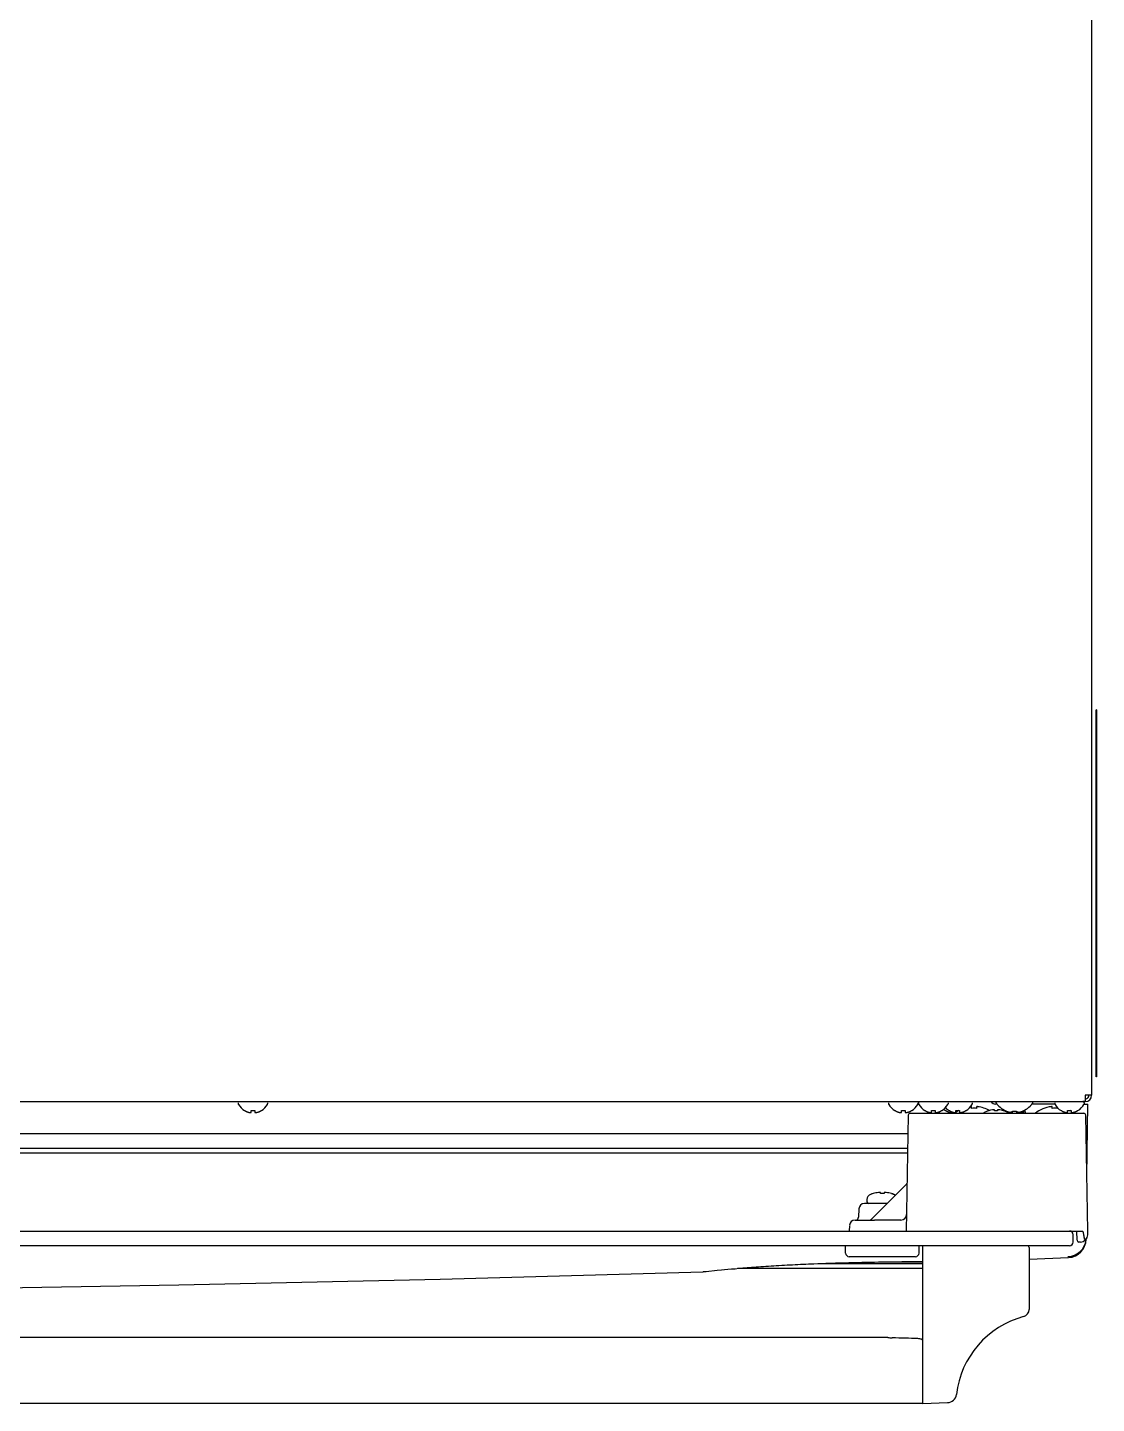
# Model space of a CAD drawing. Header units: millimetres. Extents: x -334 to 5010, y 1650 to 4941.
# Drawn here: x 3116.9 to 3408.2, y 1650.6 to 2025.6 of the extents above; entities that cross this region are included whole.
import ezdxf

# ---------------------------------------------------------------- set-up
doc = ezdxf.new("R2010")
doc.units = ezdxf.units.MM
doc.header["$LTSCALE"] = 438.9
doc.layers.get('0').update_dxf_attribs({"linetype": 'CONTINUOUS'})
for name, color, linetype in [('ASSI', 7, 'CONTINUOUS'), ('CURVE', 7, 'CONTINUOUS'), ('GEOM', 7, 'CONTINUOUS')]:
    doc.layers.add(name, color=color, linetype=linetype)

msp = doc.modelspace()

# ---------------------------------------------------------------- linework, layer by layer
at = {"linetype": 'Continuous'}
for p, q in [((3176, 1730.38), (3176, 1730.41)), ((3177.8, 1729.86), (3177.8, 1730.41)), ((3178.8, 1730.41), (3178.8, 1729.86)), ((3180.6, 1730.41), (3180.6, 1730.38)), ((3353.2, 1730.38), (3353.2, 1730.41)), ((3355, 1729.86), (3355, 1730.41)), ((3356, 1730.41), (3356, 1729.86)), ((3356.85, 1729.17), (3356.3, 1697.56)), ((3357.35, 1729.66), (3404.75, 1729.66)), ((3357.8, 1730.41), (3357.8, 1730.38)), ((3361.4, 1730.38), (3361.4, 1730.41)), ((3363.2, 1729.86), (3363.2, 1730.41)), ((3364.2, 1730.41), (3364.2, 1729.86)), ((3365.3, 1730.06), (3365.3, 1729.66)), ((3366, 1730.41), (3366, 1730.38)), ((3367, 1730.38), (3367, 1730.41)), ((3368, 1730.38), (3368, 1730.41)), ((3368.8, 1729.86), (3368.8, 1730.02)), ((3369.8, 1729.86), (3369.8, 1730.41)), ((3370.8, 1730.41), (3370.8, 1729.86)), ((3372.6, 1730.41), (3372.6, 1730.38)), ((3378.2, 1730.12), (3378.2, 1730.16)), ((3380.4, 1730.28), (3380.4, 1730.63)), ((3381.04, 1732.16), (3380.68, 1732.16)), ((3381.2, 1730.63), (3381.2, 1730.28)), ((3381.3, 1731.86), (3381.32, 1731.86)), ((3381.3, 1731.82), (3381.3, 1731.86)), ((3383.4, 1730.16), (3383.4, 1730.12)), ((3385.25, 1729.9), (3385.25, 1730.27)), ((3386.35, 1730.27), (3386.35, 1729.9)), ((3390.28, 1731.86), (3390.3, 1731.86)), ((3390.3, 1731.86), (3390.3, 1731.82)), ((3396.8, 1732.16), (3390.56, 1732.16)), ((3398.5, 1730.38), (3398.5, 1730.41)), ((3400.3, 1729.86), (3400.3, 1730.41)), ((3401.3, 1730.41), (3401.3, 1729.86)), ((3403.1, 1730.41), (3403.1, 1730.38)), ((3405.8, 1697.56), (3405.25, 1729.17)), ((3356.77, 1724.06), (2656.84, 1724.06)), ((3356.7, 1720.06), (2656.91, 1720.06)), ((2656.93, 1718.86), (3356.67, 1718.86)), ((3356.46, 1710.46), (3346.63, 1700.63)), ((3347.3, 1707.75), (3347.3, 1707.76)), ((3349.3, 1707.75), (3349.3, 1708.04)), ((3350.3, 1708.04), (3350.3, 1707.75)), ((3352.3, 1707.76), (3352.3, 1707.75)), ((3343.41, 1703.61), (3343.33, 1701.33)), ((3351.05, 1705.06), (3344.91, 1705.06)), ((3340.86, 1699.11), (3340.8, 1697.56)), ((3342.36, 1700.56), (3347.69, 1700.56)), ((3354.88, 1700.56), (3347.73, 1700.56)), ((2656.92, 1697.56), (3404.3, 1697.56)), ((3401.8, 1694.56), (3401.8, 1696.56)), ((3402.85, 1695.05), (3402.8, 1697.56)), ((3405.78, 1696.52), (3405.8, 1697.56)), ((3400.8, 1693.56), (2612.8, 1693.56)), ((3360.8, 1650.56), (3360.8, 1693.56)), ((3389.8, 1693.06), (3389.8, 1676.17)), ((3403.78, 1694.56), (3403.35, 1694.56)), ((3332.2, 1688.7), (3360.81, 1688.7)), ((3350.33, 1689.15), (3360.81, 1689.15)), ((3350.87, 1689.16), (3360.8, 1689.16)), ((3360.8, 1687.36), (3310.29, 1687.36)), ((3360.8, 1650.56), (3367.58, 1650.8))]:
    msp.add_line(p, q, dxfattribs=at)
for centre, radius, start, end in [((3380.68, 1733.66), 1.5, 212.3821, 270), ((3381, 1732.54), 0.2, 180, 213.242), ((3390.6, 1732.54), 0.2, 326.758, 360), ((3178.5, 1734.48), 4.8, 210.3012, 238.6273), ((3178.49, 1734.47), 4.75, 238.4659, 241.0313), ((3178.49, 1734.46), 4.75, 241.0316, 241.9926), ((3178.49, 1734.46), 4.75, 241.9926, 243.3187), ((3178.48, 1734.46), 4.74, 243.3188, 244.4598), ((3178.48, 1734.45), 4.74, 244.4598, 245.4278), ((3178.48, 1734.45), 4.73, 245.4278, 246.6825), ((3178.48, 1734.44), 4.73, 246.6826, 247.4526), ((3178.48, 1734.44), 4.72, 247.4524, 248.9975), ((3178.47, 1734.43), 4.72, 248.9977, 249.4819), ((3178.47, 1734.42), 4.7, 249.4813, 251.5344), ((3178.46, 1734.4), 4.68, 251.535, 252.6227), ((3178.46, 1734.39), 4.67, 252.6228, 253.6051), ((3178.45, 1734.36), 4.64, 253.6036, 255.6824), ((3177.56, 1731.85), 2.01, 262.7259, 264.7415), ((3177.55, 1731.83), 1.98, 264.7442, 265.3991), ((3177.55, 1731.82), 1.97, 265.3984, 266.7833), ((3177.55, 1731.81), 1.96, 266.7841, 267.6235), ((3177.55, 1731.8), 1.96, 267.6234, 268.8455), ((3177.55, 1731.8), 1.95, 268.8459, 270.9258), ((3177.55, 1731.8), 1.95, 270.9261, 271.9964), ((3177.55, 1731.81), 1.96, 271.9964, 273.0228), ((3177.55, 1731.82), 1.97, 273.0233, 274.286), ((3177.55, 1731.83), 1.98, 274.2856, 275.1372), ((3177.55, 1731.85), 2.01, 275.1401, 277.2744), ((3178.3, 1734.17), 3.79, 262.4006, 267.4511), ((3178.3, 1734.15), 3.77, 267.455, 270), ((3178.3, 1734.15), 3.77, 270, 272.545), ((3178.3, 1734.17), 3.79, 272.5489, 277.5994), ((3179.06, 1731.85), 2.01, 262.7256, 264.8598), ((3179.05, 1731.83), 1.98, 264.8627, 265.7144), ((3179.05, 1731.82), 1.97, 265.714, 266.9766), ((3179.05, 1731.81), 1.96, 266.9771, 268.0037), ((3179.05, 1731.8), 1.95, 268.0037, 269.0738), ((3179.05, 1731.8), 1.95, 269.0741, 271.1541), ((3179.05, 1731.8), 1.95, 271.1545, 272.3767), ((3179.05, 1731.81), 1.96, 272.3765, 273.2159), ((3179.05, 1731.82), 1.97, 273.2167, 274.6016), ((3179.05, 1731.83), 1.98, 274.6009, 275.2558), ((3179.05, 1731.85), 2.01, 275.2585, 277.2741), ((3178.16, 1734.36), 4.64, 284.3176, 286.3964), ((3178.15, 1734.39), 4.67, 286.3949, 287.3772), ((3178.14, 1734.4), 4.68, 287.3773, 288.465), ((3178.14, 1734.42), 4.7, 288.4656, 290.5187), ((3178.13, 1734.43), 4.72, 290.5181, 291.0023), ((3178.13, 1734.44), 4.72, 291.0025, 292.5476), ((3178.13, 1734.44), 4.73, 292.5474, 293.3174), ((3178.12, 1734.45), 4.73, 293.3175, 294.5722), ((3178.12, 1734.45), 4.74, 294.5722, 295.5402), ((3178.12, 1734.46), 4.74, 295.5402, 296.6812), ((3178.12, 1734.46), 4.75, 296.6813, 298.0074), ((3178.12, 1734.46), 4.75, 298.0074, 298.9684), ((3178.12, 1734.47), 4.75, 298.9687, 301.5341), ((3178.1, 1734.48), 4.8, 301.3727, 329.6988), ((3355.7, 1734.48), 4.8, 210.3012, 238.6273), ((3355.69, 1734.47), 4.75, 238.4659, 241.0313), ((3355.69, 1734.46), 4.75, 241.0316, 241.9926), ((3355.69, 1734.46), 4.75, 241.9926, 243.3187), ((3355.68, 1734.46), 4.74, 243.3188, 244.4598), ((3355.68, 1734.45), 4.74, 244.4598, 245.4278), ((3355.68, 1734.45), 4.73, 245.4278, 246.6825), ((3355.68, 1734.44), 4.73, 246.6826, 247.4526), ((3355.68, 1734.44), 4.72, 247.4524, 248.9975), ((3355.67, 1734.43), 4.72, 248.9977, 249.4819), ((3355.67, 1734.42), 4.7, 249.4813, 251.5344), ((3355.66, 1734.4), 4.68, 251.535, 252.6227), ((3355.66, 1734.39), 4.67, 252.6228, 253.6051), ((3355.65, 1734.36), 4.64, 253.6036, 255.6824), ((3354.76, 1731.85), 2.01, 262.7259, 264.7415), ((3354.75, 1731.83), 1.98, 264.7442, 265.3991), ((3354.75, 1731.82), 1.97, 265.3984, 266.7833), ((3354.75, 1731.81), 1.96, 266.7841, 267.6235), ((3354.75, 1731.8), 1.96, 267.6234, 268.8455), ((3354.75, 1731.8), 1.95, 268.8459, 270.9258), ((3354.75, 1731.8), 1.95, 270.9261, 271.9964), ((3354.75, 1731.81), 1.96, 271.9964, 273.0228), ((3354.75, 1731.82), 1.97, 273.0233, 274.286), ((3354.75, 1731.83), 1.98, 274.2856, 275.1372), ((3354.75, 1731.85), 2.01, 275.1401, 277.2744), ((3355.5, 1734.17), 3.79, 262.4006, 267.4511), ((3355.5, 1734.15), 3.77, 267.455, 270), ((3355.5, 1734.15), 3.77, 270, 272.545), ((3355.5, 1734.17), 3.79, 272.5489, 277.5994), ((3356.26, 1731.85), 2.01, 262.7256, 264.8598), ((3356.25, 1731.83), 1.98, 264.8627, 265.7144), ((3356.25, 1731.82), 1.97, 265.714, 266.9766), ((3356.25, 1731.81), 1.96, 266.9771, 268.0037), ((3356.25, 1731.8), 1.95, 268.0037, 269.0738), ((3356.25, 1731.8), 1.95, 269.0741, 271.1541), ((3356.25, 1731.8), 1.95, 271.1545, 272.3767), ((3356.25, 1731.81), 1.96, 272.3765, 273.2159), ((3356.25, 1731.82), 1.97, 273.2167, 274.6016), ((3356.25, 1731.83), 1.98, 274.6009, 275.2558), ((3356.25, 1731.85), 2.01, 275.2585, 277.2741), ((3355.36, 1734.36), 4.64, 284.3176, 286.3964), ((3355.35, 1734.39), 4.67, 286.3949, 287.3772), ((3355.34, 1734.4), 4.68, 287.3773, 288.465), ((3355.34, 1734.42), 4.7, 288.4656, 290.5187), ((3357.35, 1729.16), 0.5, 90, 179), ((3355.33, 1734.43), 4.72, 290.5181, 291.0023), ((3355.33, 1734.44), 4.72, 291.0025, 292.5476), ((3355.33, 1734.44), 4.73, 292.5474, 293.3174), ((3355.32, 1734.45), 4.73, 293.3175, 294.5722), ((3355.32, 1734.45), 4.74, 294.5722, 295.5402), ((3355.32, 1734.46), 4.74, 295.5402, 296.6812), ((3355.32, 1734.46), 4.75, 296.6813, 298.0074), ((3355.32, 1734.46), 4.75, 298.0074, 298.9684), ((3355.32, 1734.47), 4.75, 298.9687, 301.5341), ((3355.3, 1734.48), 4.8, 301.3727, 329.6988), ((3363.9, 1734.48), 4.8, 210.3012, 238.6273), ((3363.89, 1734.47), 4.75, 238.4659, 241.0313), ((3363.89, 1734.46), 4.75, 241.0316, 241.9926), ((3363.89, 1734.46), 4.75, 241.9926, 243.3187), ((3363.88, 1734.46), 4.74, 243.3188, 244.4598), ((3363.88, 1734.45), 4.74, 244.4598, 245.4278), ((3363.88, 1734.45), 4.73, 245.4278, 246.6825), ((3363.88, 1734.44), 4.73, 246.6826, 247.4526), ((3363.88, 1734.44), 4.72, 247.4524, 248.9975), ((3363.87, 1734.43), 4.72, 248.9977, 249.4819), ((3363.87, 1734.42), 4.7, 249.4813, 251.5344), ((3363.86, 1734.4), 4.68, 251.535, 252.6227), ((3363.86, 1734.39), 4.67, 252.6228, 253.6051), ((3363.85, 1734.36), 4.64, 253.6036, 255.6824), ((3362.96, 1731.85), 2.01, 262.7259, 264.7415), ((3362.95, 1731.83), 1.98, 264.7442, 265.3991), ((3362.95, 1731.82), 1.97, 265.3984, 266.7833), ((3362.95, 1731.81), 1.96, 266.7841, 267.6235), ((3362.95, 1731.8), 1.96, 267.6234, 268.8455), ((3362.95, 1731.8), 1.95, 268.8459, 270.9258), ((3362.95, 1731.8), 1.95, 270.9261, 271.9964), ((3362.95, 1731.81), 1.96, 271.9964, 273.0228), ((3362.95, 1731.82), 1.97, 273.0233, 274.286), ((3362.95, 1731.83), 1.98, 274.2856, 275.1372), ((3362.95, 1731.85), 2.01, 275.1401, 277.2744), ((3363.7, 1734.17), 3.79, 262.4006, 267.4511), ((3363.7, 1734.15), 3.77, 267.455, 270), ((3363.7, 1734.15), 3.77, 270, 272.545), ((3363.7, 1734.17), 3.79, 272.5489, 277.5994), ((3364.46, 1731.85), 2.01, 262.7256, 264.8598), ((3364.45, 1731.83), 1.98, 264.8627, 265.7144), ((3364.45, 1731.82), 1.97, 265.714, 266.9766), ((3364.45, 1731.81), 1.96, 266.9771, 268.0037), ((3364.45, 1731.8), 1.95, 268.0037, 269.0738), ((3364.45, 1731.8), 1.95, 269.0741, 271.1541), ((3364.45, 1731.8), 1.95, 271.1545, 272.3767), ((3364.45, 1731.81), 1.96, 272.3765, 273.2159), ((3364.45, 1731.82), 1.97, 273.2167, 274.6016), ((3364.45, 1731.83), 1.98, 274.6009, 275.2558), ((3364.45, 1731.85), 2.01, 275.2585, 277.2741), ((3363.56, 1734.36), 4.64, 284.3176, 286.3964), ((3363.55, 1734.39), 4.67, 286.3949, 287.3772), ((3363.54, 1734.4), 4.68, 287.3773, 288.465), ((3363.54, 1734.42), 4.7, 288.4656, 290.5187), ((3363.53, 1734.43), 4.72, 290.5181, 291.0023), ((3363.53, 1734.44), 4.72, 291.0025, 292.5476), ((3363.53, 1734.44), 4.73, 292.5474, 293.3174), ((3363.52, 1734.45), 4.73, 293.3175, 294.5722), ((3363.52, 1734.45), 4.74, 294.5722, 295.5402), ((3363.52, 1734.46), 4.74, 295.5402, 296.6812), ((3363.52, 1734.46), 4.75, 296.6813, 298.0074), ((3363.52, 1734.46), 4.75, 298.0074, 298.9684), ((3363.52, 1734.47), 4.75, 298.9687, 301.5341), ((3363.5, 1734.48), 4.8, 301.3727, 329.6988), ((3369.5, 1734.48), 4.8, 231.2937, 238.6273), ((3370.5, 1734.48), 4.8, 223.0216, 238.6273), ((3369.49, 1734.47), 4.75, 238.4659, 241.0313), ((3369.49, 1734.46), 4.75, 241.0316, 241.9926), ((3369.49, 1734.46), 4.75, 241.9926, 243.3187), ((3369.48, 1734.46), 4.74, 243.3188, 244.4598), ((3369.48, 1734.45), 4.74, 244.4598, 245.4278), ((3369.48, 1734.45), 4.73, 245.4278, 246.6825), ((3369.48, 1734.44), 4.73, 246.6826, 247.4526), ((3369.48, 1734.44), 4.72, 247.4524, 248.9975), ((3369.47, 1734.43), 4.72, 248.9977, 249.4819), ((3369.47, 1734.42), 4.7, 249.4813, 251.5344), ((3369.46, 1734.4), 4.68, 251.535, 252.6227), ((3370.49, 1734.47), 4.75, 238.4659, 241.0313), ((3369.46, 1734.39), 4.67, 252.6228, 253.6051), ((3369.45, 1734.36), 4.64, 253.6036, 255.6824), ((3370.49, 1734.46), 4.75, 241.0316, 241.9926), ((3370.49, 1734.46), 4.75, 241.9926, 243.3187), ((3368.56, 1731.85), 2.01, 262.7259, 264.7415), ((3370.48, 1734.46), 4.74, 243.3188, 244.4598), ((3368.55, 1731.83), 1.98, 264.7442, 265.3991), ((3368.55, 1731.82), 1.97, 265.3984, 266.7833), ((3370.48, 1734.45), 4.74, 244.4598, 245.4278), ((3368.55, 1731.81), 1.96, 266.7841, 267.6235), ((3368.55, 1731.8), 1.96, 267.6234, 268.8455), ((3370.48, 1734.45), 4.73, 245.4278, 246.6825), ((3368.55, 1731.8), 1.95, 268.8459, 270.9258), ((3368.55, 1731.8), 1.95, 270.9261, 271.9964), ((3370.48, 1734.44), 4.73, 246.6826, 247.4526), ((3368.55, 1731.81), 1.96, 271.9964, 273.0228), ((3370.48, 1734.44), 4.72, 247.4524, 248.9975), ((3368.55, 1731.82), 1.97, 273.0233, 274.286), ((3368.55, 1731.83), 1.98, 274.2856, 275.1372), ((3368.55, 1731.85), 2.01, 275.1401, 277.2744), ((3370.47, 1734.43), 4.72, 248.9977, 249.4819), ((3370.47, 1734.42), 4.7, 249.4813, 251.5344), ((3370.46, 1734.4), 4.68, 251.535, 252.6227), ((3370.46, 1734.39), 4.67, 252.6228, 253.6051), ((3370.45, 1734.36), 4.64, 253.6036, 255.6824), ((3369.56, 1731.85), 2.01, 262.7259, 264.7415), ((3369.55, 1731.83), 1.98, 264.7442, 265.3991), ((3369.55, 1731.82), 1.97, 265.3984, 266.7833), ((3369.55, 1731.81), 1.96, 266.7841, 267.6235), ((3369.55, 1731.8), 1.96, 267.6234, 268.8455), ((3369.55, 1731.8), 1.95, 268.8459, 270.9258), ((3369.55, 1731.8), 1.95, 270.9261, 271.9964), ((3369.55, 1731.81), 1.96, 271.9964, 273.0228), ((3369.55, 1731.82), 1.97, 273.0233, 274.286), ((3369.55, 1731.83), 1.98, 274.2856, 275.1372), ((3369.55, 1731.85), 2.01, 275.1401, 277.2744), ((3370.3, 1734.17), 3.79, 262.4006, 267.4511), ((3370.3, 1734.15), 3.77, 267.455, 272.545), ((3370.3, 1734.17), 3.79, 272.5489, 277.5994), ((3371.06, 1731.85), 2.01, 262.7256, 264.8598), ((3371.05, 1731.83), 1.98, 264.8627, 265.7144), ((3371.05, 1731.82), 1.97, 265.714, 266.9766), ((3371.05, 1731.81), 1.96, 266.9771, 268.0037), ((3371.05, 1731.8), 1.95, 268.0037, 269.0738), ((3371.05, 1731.8), 1.95, 269.0741, 271.1541), ((3371.05, 1731.8), 1.95, 271.1545, 272.3767), ((3371.05, 1731.81), 1.96, 272.3765, 273.2159), ((3371.05, 1731.82), 1.97, 273.2167, 274.6016), ((3371.05, 1731.83), 1.98, 274.6009, 275.2558), ((3371.05, 1731.85), 2.01, 275.2585, 277.2741), ((3370.16, 1734.36), 4.64, 284.3176, 286.3964), ((3370.15, 1734.39), 4.67, 286.3949, 287.3772), ((3370.14, 1734.4), 4.68, 287.3773, 288.465), ((3370.14, 1734.42), 4.7, 288.4656, 290.5187), ((3370.13, 1734.43), 4.72, 290.5181, 291.0023), ((3370.13, 1734.44), 4.72, 291.0025, 292.5476), ((3370.13, 1734.44), 4.73, 292.5474, 293.3174), ((3370.12, 1734.45), 4.73, 293.3175, 294.5722), ((3370.12, 1734.45), 4.74, 294.5722, 295.5402), ((3370.12, 1734.46), 4.74, 295.5402, 296.6812), ((3370.12, 1734.46), 4.75, 296.6813, 298.0074), ((3370.12, 1734.46), 4.75, 298.0074, 298.9684), ((3370.12, 1734.47), 4.75, 298.9687, 301.5341), ((3370.1, 1734.48), 4.8, 301.3727, 329.6988), ((3380.62, 1724.64), 5.99, 112.3462, 113.8241), ((3380.76, 1723.44), 7.19, 92.885, 93.659), ((3380.8, 1724.12), 6.17, 89.9989, 93.7143), ((3380.8, 1724.12), 6.18, 88.7605, 90), ((3380.8, 1724.12), 6.17, 87.5222, 88.7606), ((3380.8, 1724.14), 6.16, 86.284, 87.5223), ((3380.84, 1723.44), 7.19, 86.341, 87.115), ((3385.61, 1735.56), 5.67, 220.8174, 224.4834), ((3380.98, 1724.64), 5.99, 66.1759, 67.6538), ((3385.74, 1736.31), 6.43, 264.326, 265.6942), ((3385.8, 1736.04), 5.8, 264.5771, 266.3852), ((3385.8, 1736.06), 5.82, 266.3851, 268.1919), ((3385.8, 1736.08), 5.84, 268.1917, 270.0001), ((3385.8, 1736.06), 5.82, 269.9972, 275.4179), ((3385.87, 1736.31), 6.43, 274.3058, 275.6741), ((3386, 1735.56), 5.67, 315.5167, 319.1826), ((3401, 1734.48), 4.8, 210.3012, 238.6273), ((3400.99, 1734.47), 4.75, 238.4659, 241.0313), ((3400.99, 1734.46), 4.75, 241.0316, 241.9926), ((3400.99, 1734.46), 4.75, 241.9926, 243.3187), ((3400.98, 1734.46), 4.74, 243.3188, 244.4598), ((3400.98, 1734.45), 4.74, 244.4598, 245.4278), ((3400.98, 1734.45), 4.73, 245.4278, 246.6825), ((3400.98, 1734.44), 4.73, 246.6826, 247.4526), ((3400.98, 1734.44), 4.72, 247.4524, 248.9975), ((3400.97, 1734.43), 4.72, 248.9977, 249.4819), ((3400.97, 1734.42), 4.7, 249.4813, 251.5344), ((3400.96, 1734.4), 4.68, 251.535, 252.6227), ((3400.96, 1734.39), 4.67, 252.6228, 253.6051), ((3400.95, 1734.36), 4.64, 253.6036, 255.6824), ((3400.06, 1731.85), 2.01, 262.7259, 264.7415), ((3400.05, 1731.83), 1.98, 264.7442, 265.3991), ((3400.05, 1731.82), 1.97, 265.3984, 266.7833), ((3400.05, 1731.81), 1.96, 266.7841, 267.6235), ((3400.05, 1731.8), 1.96, 267.6234, 268.8455), ((3400.05, 1731.8), 1.95, 268.8459, 270.9258), ((3400.05, 1731.8), 1.95, 270.9261, 271.9964), ((3400.05, 1731.81), 1.96, 271.9964, 273.0228), ((3400.05, 1731.82), 1.97, 273.0233, 274.286), ((3400.05, 1731.83), 1.98, 274.2856, 275.1372), ((3400.05, 1731.85), 2.01, 275.1401, 277.2744), ((3400.8, 1734.17), 3.79, 262.4006, 267.4511), ((3400.8, 1734.15), 3.77, 267.455, 270), ((3400.8, 1734.15), 3.77, 270, 272.545), ((3400.8, 1734.17), 3.79, 272.5489, 277.5994), ((3401.56, 1731.85), 2.01, 262.7256, 264.8598), ((3401.55, 1731.83), 1.98, 264.8627, 265.7144), ((3401.55, 1731.82), 1.97, 265.714, 266.9766), ((3401.55, 1731.81), 1.96, 266.9771, 268.0037), ((3401.55, 1731.8), 1.95, 268.0037, 269.0738), ((3401.55, 1731.8), 1.95, 269.0741, 271.1541), ((3401.55, 1731.8), 1.95, 271.1545, 272.3767), ((3401.55, 1731.81), 1.96, 272.3765, 273.2159), ((3401.55, 1731.82), 1.97, 273.2167, 274.6016), ((3401.55, 1731.83), 1.98, 274.6009, 275.2558), ((3401.55, 1731.85), 2.01, 275.2585, 277.2741), ((3400.66, 1734.36), 4.64, 284.3176, 286.3964), ((3400.65, 1734.39), 4.67, 286.3949, 287.3772), ((3400.64, 1734.4), 4.68, 287.3773, 288.465), ((3400.64, 1734.42), 4.7, 288.4656, 290.5187), ((3400.63, 1734.43), 4.72, 290.5181, 291.0023), ((3400.63, 1734.44), 4.72, 291.0025, 292.5476), ((3400.63, 1734.44), 4.73, 292.5474, 293.3174), ((3400.62, 1734.45), 4.73, 293.3175, 294.5722), ((3400.62, 1734.45), 4.74, 294.5722, 295.5402), ((3400.62, 1734.46), 4.74, 295.5402, 296.6812), ((3400.62, 1734.46), 4.75, 296.6813, 298.0074), ((3400.62, 1734.46), 4.75, 298.0074, 298.9684), ((3400.62, 1734.47), 4.75, 298.9687, 301.5341), ((3400.6, 1734.48), 4.8, 301.3727, 329.6988), ((3404.75, 1729.16), 0.5, 1, 90), ((3356.28, 1710.64), 0.25, 315, 359), ((3349.8, 1698.91), 9.2, 105.7678, 110.527), ((3349.8, 1698.91), 9.19, 96.2494, 105.7917), ((3349.05, 1703.47), 4.58, 91.5669, 93.1342), ((3349.05, 1703.48), 4.57, 88.4262, 91.5667), ((3349.05, 1703.47), 4.58, 86.8658, 88.426), ((3349.8, 1698.91), 8.85, 86.7626, 93.2374), ((3350.55, 1703.47), 4.58, 91.574, 93.1342), ((3350.55, 1703.48), 4.57, 88.4333, 91.5738), ((3350.55, 1703.47), 4.58, 86.8658, 88.4331), ((3349.8, 1698.91), 9.19, 74.2083, 83.7506), ((3349.8, 1698.91), 9.2, 69.473, 74.2322), ((3344.91, 1703.56), 1.5, 90, 178), ((3342.36, 1699.06), 1.5, 90, 178), ((3342.53, 1701.36), 0.8, 269.9998, 358), ((3346.45, 1700.81), 0.25, 270, 315), ((3347.73, 1688.77), 11.79, 90, 90.2058), ((3354.88, 1702.06), 1.5, 270, 359.0001), ((3400.8, 1696.56), 1, 0, 90), ((3403.35, 1695.06), 0.5, 181, 270), ((3403.78, 1696.56), 2, 270, 359), ((3389.3, 1693.06), 0.5, 0, 89.9984), ((3400.8, 1694.56), 1, 270, 360), ((3394.8, 1650.09), 25, 105.0462, 173.3071), ((3387.8, 1676.17), 2, 285.0261, 360), ((3367.49, 1653.29), 2.5, 272, 353.3071)]:
    msp.add_arc(centre, radius, start, end, dxfattribs=at)
for points in [[(3380.31, 1730.62), (3379.64, 1730.58), (3378.96, 1730.43), (3378.34, 1730.18)], [(3383.26, 1730.18), (3382.64, 1730.43), (3381.97, 1730.58), (3381.3, 1730.62)]]:
    msp.add_open_spline(points, degree=3, dxfattribs=at)
for points, knots in [([(3381.57, 1731.59), (3382, 1731.16), (3383, 1730.42), (3384.2, 1730.04), (3384.8, 1729.95)], [0, 0, 0, 0, 0.49998, 1, 1, 1, 1]), ([(3386.8, 1729.95), (3387.41, 1730.04), (3388.6, 1730.42), (3389.61, 1731.16), (3390.04, 1731.59)], [0, 0, 0, 0, 0.500022, 1, 1, 1, 1]), ([(3404.3, 1697.56), (3404.35, 1697.56), (3404.41, 1697.46), (3404.47, 1697.3), (3404.54, 1697.08), (3404.6, 1696.81), (3404.66, 1696.45), (3404.73, 1696), (3404.78, 1695.63), (3404.8, 1695.45)], [0, 0, 0, 0, 0.060781, 0.123394, 0.248583, 0.373814, 0.499052, 0.749523, 1, 1, 1, 1]), ([(3405.51, 1695.55), (3405.48, 1695.49), (3405.39, 1695.38), (3405.19, 1695.28), (3405, 1695.27), (3404.85, 1695.33), (3404.81, 1695.41), (3404.8, 1695.45)], [0, 0, 0, 0, 0.235267, 0.469774, 0.722012, 0.858282, 1, 1, 1, 1])]:
    msp.add_open_spline(points, degree=3, knots=knots, dxfattribs=at)
at = {"layer": 'ASSI', "linetype": 'Continuous'}
for p, q in [((3380.8, 1732.54), (3380.8, 1732.66)), ((3390.8, 1732.54), (3390.8, 1732.66)), ((3174.3, 1732.46), (3174.3, 1732.26)), ((3182.3, 1732.46), (3182.3, 1732.26)), ((3351.5, 1732.46), (3351.5, 1732.26)), ((3359.5, 1732.46), (3359.5, 1732.26)), ((3359.7, 1732.46), (3359.7, 1732.26)), ((3367.7, 1732.46), (3367.7, 1732.26)), ((3374.3, 1732.46), (3374.3, 1732.26)), ((3396.8, 1732.46), (3396.8, 1732.26)), ((3404.8, 1732.46), (3404.8, 1732.26)), ((3347.3, 1707.76), (3346.58, 1707.52)), ((3352.3, 1707.76), (3353.03, 1707.52)), ((3345.6, 1706.12), (3345.6, 1705.56)), ((3351.27, 1668.56), (2662.33, 1668.56)), ((3360.8, 1650.56), (3360.8, 1659.56)), ((3360.8, 1650.56), (2652.8, 1650.56))]:
    msp.add_line(p, q, dxfattribs=at)
for centre, radius, start, end in [((3360.1, 1732.46), 0.4, 112.5, 180), ((3404.4, 1732.46), 0.4, 0, 30), ((3174.7, 1732.26), 0.4, 180, 210.3012), ((3178.5, 1734.48), 4.8, 210.3012, 238.6273), ((3178.1, 1734.48), 4.8, 301.3727, 329.6988), ((3181.9, 1732.26), 0.4, 329.6988, 360), ((3351.9, 1732.26), 0.4, 180, 210.3012), ((3355.7, 1734.48), 4.8, 210.3012, 238.6273), ((3355.3, 1734.48), 4.8, 301.3727, 329.6988), ((3359.1, 1732.26), 0.4, 329.6988, 360), ((3360.1, 1732.26), 0.4, 180, 210.3012), ((3363.9, 1734.48), 4.8, 210.3012, 238.6273), ((3363.5, 1734.48), 4.8, 301.3727, 329.6988), ((3369.5, 1734.48), 4.8, 231.2396, 238.6273), ((3370.5, 1734.48), 4.8, 223.0426, 238.6273), ((3367.3, 1732.26), 0.4, 329.6988, 360), ((3370.1, 1734.48), 4.8, 301.3727, 329.6988), ((3373.9, 1732.26), 0.4, 329.6988, 360), ((3380.6, 1724.66), 5.99, 113.6071, 123.3675), ((3385.6, 1735.56), 5.7, 213.2419, 220.9664), ((3381, 1724.66), 5.99, 56.6325, 66.3929), ((3386, 1735.56), 5.7, 319.0336, 326.7581), ((3397.2, 1732.26), 0.4, 180, 210.3012), ((3401, 1734.48), 4.8, 210.3012, 238.6273), ((3400.6, 1734.48), 4.8, 301.3727, 329.6988), ((3404.4, 1732.26), 0.4, 329.6988, 360), ((3347.1, 1706.12), 1.5, 110.527, 180), ((3352.5, 1706.12), 1.5, 55.6697, 69.473), ((3346.1, 1705.56), 0.5, 180, 270)]:
    msp.add_arc(centre, radius, start, end, dxfattribs=at)
at = {"layer": 'CURVE', "linetype": 'Continuous'}
msp.add_line((3350.87, 1689.16), (3360.8, 1689.16), dxfattribs=at)
at = {"layer": 'GEOM', "linetype": 'Continuous'}
for p, q in [((3406.8, 2351.56), (3406.8, 1734.56)), ((3408.15, 1839.56), (3408.1, 1839.56)), ((3408.1, 1739.56), (3408.1, 1839.56)), ((3408.15, 1839.56), (3408.15, 1739.56)), ((3408.15, 1739.56), (3408.1, 1739.56)), ((2608.5, 1732.86), (3405.1, 1732.86)), ((3406.8, 1734.56), (3405.1, 1734.56)), ((3405.1, 1734.56), (3405.1, 1733.04)), ((3374.01, 1731.46), (3373.99, 1731.46)), ((3374.07, 1731.46), (3374.06, 1731.46)), ((3374.09, 1731.46), (3374.07, 1731.46)), ((3374.09, 1731.45), (3374.09, 1731.46)), ((3374.1, 1730.98), (3374.1, 1731.45)), ((3375.5, 1731.45), (3375.5, 1730.98)), ((3375.51, 1731.46), (3375.51, 1731.45)), ((3375.54, 1731.46), (3375.53, 1731.46)), ((3383.25, 1730.18), (3383.25, 1730.41)), ((3385.01, 1729.96), (3384.99, 1729.96)), ((3385.07, 1729.96), (3385.06, 1729.96)), ((3385.09, 1729.96), (3385.07, 1729.96)), ((3385.09, 1729.95), (3385.09, 1729.96)), ((3385.1, 1729.66), (3385.1, 1729.95)), ((3386.5, 1729.95), (3386.5, 1729.66)), ((3386.51, 1729.96), (3386.51, 1729.95)), ((3386.54, 1729.96), (3386.53, 1729.96)), ((3387.85, 1729.91), (3388.35, 1729.91)), ((3387.85, 1729.91), (3387.85, 1729.76)), ((3388.35, 1729.66), (3388.35, 1730.41)), ((3388.85, 1729.66), (3388.85, 1729.76)), ((3396.01, 1731.46), (3395.99, 1731.46)), ((3396.07, 1731.46), (3396.06, 1731.46)), ((3396.09, 1731.46), (3396.07, 1731.46)), ((3396.09, 1731.45), (3396.09, 1731.46)), ((3396.1, 1730.98), (3396.1, 1731.45)), ((3397.5, 1731.21), (3397.5, 1730.98)), ((3404.8, 1732.16), (3405.8, 1732.16)), ((3405.54, 1712.39), (3405.8, 1732.16)), ((3405.32, 1695.28), (3405.32, 1695.26)), ((3339.8, 1691.56), (3339.8, 1693.56)), ((3359.8, 1691.56), (3359.8, 1693.56)), ((3331.09, 1688.65), (3332.2, 1688.7)), ((3332.2, 1688.7), (3333.12, 1688.73)), ((3333.12, 1688.73), (3334.44, 1688.78)), ((3334.44, 1688.78), (3335.73, 1688.82)), ((3335.73, 1688.82), (3337, 1688.86)), ((3337, 1688.86), (3338.24, 1688.9)), ((3338.24, 1688.9), (3339.47, 1688.93)), ((3339.47, 1688.93), (3340.67, 1688.96)), ((3340.67, 1688.96), (3341.87, 1688.99)), ((3358.8, 1690.56), (3340.8, 1690.56)), ((3341.87, 1688.99), (3343.05, 1689.02)), ((3343.05, 1689.02), (3344.22, 1689.04)), ((3344.22, 1689.04), (3345.37, 1689.07)), ((3345.37, 1689.07), (3346.51, 1689.09)), ((3346.51, 1689.09), (3347.64, 1689.11)), ((3347.64, 1689.11), (3348.75, 1689.13)), ((3348.75, 1689.13), (3350.39, 1689.15)), ((3350.39, 1689.15), (3352, 1689.17)), ((3352, 1689.17), (3353.57, 1689.2)), ((3353.57, 1689.2), (3355.11, 1689.21)), ((3355.11, 1689.21), (3357.11, 1689.24)), ((3357.11, 1689.24), (3358.57, 1689.25)), ((3358.57, 1689.25), (3359.99, 1689.27)), ((3359.99, 1689.27), (3360.8, 1689.27)), ((3389.8, 1689.87), (3400.54, 1690.33)), ((3301.76, 1686.55), (3304.82, 1686.85)), ((3304.82, 1686.85), (3305.98, 1686.97)), ((3305.98, 1686.97), (3306.83, 1687.05)), ((3306.83, 1687.05), (3307.72, 1687.13)), ((3307.72, 1687.13), (3308.67, 1687.22)), ((3308.67, 1687.22), (3309.67, 1687.3)), ((3309.67, 1687.3), (3310.72, 1687.4)), ((3310.72, 1687.4), (3311.82, 1687.49)), ((3351.27, 1668.56), (3351.3, 1668.55))]:
    msp.add_line(p, q, dxfattribs=at)
for points in [[(3311.82, 1687.49), (3312.97, 1687.58), (3313.57, 1687.63), (3314.17, 1687.68), (3314.79, 1687.72), (3315.43, 1687.77), (3316.07, 1687.82), (3316.73, 1687.86), (3317.4, 1687.91), (3318.08, 1687.96), (3318.77, 1688), (3319.48, 1688.05), (3320.19, 1688.1), (3320.91, 1688.14), (3321.64, 1688.18), (3322.37, 1688.23), (3323.11, 1688.27), (3323.85, 1688.31), (3324.59, 1688.35), (3325.33, 1688.39), (3326.07, 1688.43), (3326.8, 1688.46), (3327.53, 1688.5), (3328.26, 1688.53), (3328.98, 1688.56), (3329.69, 1688.59), (3330.39, 1688.62), (3331.09, 1688.65)], [(2889.11, 1677.49), (2933.32, 1678.89), (2982.99, 1680), (3036.03, 1680.92), (3094.03, 1681.78), (3158.09, 1682.88), (3229.32, 1684.4), (3300.89, 1686.48)], [(3300.89, 1686.48), (3300.97, 1686.48), (3301.06, 1686.49), (3301.17, 1686.5), (3301.29, 1686.51), (3301.43, 1686.52), (3301.76, 1686.55)]]:
    msp.add_lwpolyline(points, dxfattribs=at)
for centre, radius, start, end in [((3404.02, 1735.99), 3.14, 270.0282, 276.6154), ((3403.99, 1736.24), 3.38, 276.6283, 282.8178), ((3403.91, 1736.61), 3.77, 282.8253, 288.511), ((3405.1, 1734.56), 1.7, 270, 360), ((3405.1, 1734.56), 1, 285.4975, 360), ((3374.8, 1723.02), 8.49, 126.3091, 128.5324), ((3374.8, 1723.02), 8.49, 119.6862, 126.056), ((3374.05, 1729.39), 2.08, 94.9018, 96.5339), ((3374.03, 1729.55), 1.92, 94.3823, 94.8918), ((3374.02, 1729.76), 1.71, 92.8145, 94.4078), ((3374, 1730.03), 1.43, 91.9269, 92.7964), ((3374, 1730.31), 1.16, 90.2337, 91.9617), ((3374, 1730.83), 0.631, 86.6141, 88.8827), ((3374.8, 1723.02), 8, 84.9786, 95.0214), ((3375.6, 1730.83), 0.63, 91.1167, 93.3867), ((3375.61, 1730.59), 0.875, 89.7825, 91.1671), ((3375.61, 1730.31), 1.16, 88.038, 89.7666), ((3375.6, 1730.03), 1.43, 87.2037, 88.0729), ((3375.59, 1729.76), 1.71, 85.5921, 87.1856), ((3375.57, 1729.55), 1.92, 85.1082, 85.6176), ((3375.56, 1729.38), 2.08, 83.2262, 85.097), ((3374.8, 1723.02), 8.49, 60.3965, 83.239), ((3383.25, 1729.76), 0.5, 90, 106.6917), ((3385.8, 1721.52), 8.49, 96.761, 101.9455), ((3385.05, 1727.88), 2.08, 94.903, 96.7738), ((3385.03, 1728.05), 1.92, 94.3823, 94.8918), ((3385.02, 1728.26), 1.71, 92.8145, 94.4078), ((3385, 1728.53), 1.43, 91.9269, 92.7964), ((3385, 1728.81), 1.16, 90.2337, 91.9617), ((3385, 1729.33), 0.631, 86.6141, 88.8827), ((3386.6, 1729.33), 0.63, 91.1167, 93.3867), ((3386.61, 1729.09), 0.875, 89.7825, 91.1671), ((3386.61, 1728.81), 1.16, 88.038, 89.7666), ((3386.6, 1728.53), 1.43, 87.2037, 88.0729), ((3386.59, 1728.26), 1.71, 85.5921, 87.1856), ((3386.57, 1728.05), 1.92, 85.1082, 85.6176), ((3386.56, 1727.88), 2.08, 83.2262, 85.097), ((3385.8, 1721.52), 8.49, 73.4715, 83.239), ((3388.35, 1729.76), 0.5, 359.999, 90), ((3396.8, 1723.02), 8.49, 96.761, 128.5324), ((3396.05, 1729.38), 2.08, 94.903, 96.7738), ((3396.03, 1729.55), 1.92, 94.3823, 94.8918), ((3396.02, 1729.76), 1.71, 92.8145, 94.4078), ((3396, 1730.03), 1.43, 91.9269, 92.7964), ((3396, 1730.31), 1.16, 90.2337, 91.9617), ((3396, 1730.83), 0.631, 86.6141, 88.8827), ((3396.8, 1723.02), 8, 84.9786, 95.0214), ((3396.8, 1723.02), 8.49, 58.0043, 60.2228), ((3396.8, 1723.02), 8.49, 51.4673, 53.7871), ((3400.32, 1695.6), 5, 270.4907, 355.731), ((3400.32, 1695.33), 5, 272.5346, 359.25), ((3340.8, 1691.56), 1, 180, 270), ((3358.8, 1691.56), 1, 270, 360), ((3352.74, 1677.58), 9.14, 260.9446, 267.5446), ((3352.72, 1677.36), 8.91, 267.567, 268.6983)]:
    msp.add_arc(centre, radius, start, end, dxfattribs=at)
msp.add_ellipse((3342.3, 1659.56), major_axis=(64.04, 0), ratio=0.140541, start_param=1.298727, end_param=1.410568, dxfattribs=at)
for points in [[(3374.06, 1731.46), (3374.05, 1731.46), (3374.05, 1731.46), (3374.04, 1731.46)], [(3375.57, 1731.46), (3375.56, 1731.46), (3375.55, 1731.46), (3375.54, 1731.46)], [(3385.06, 1729.96), (3385.05, 1729.96), (3385.05, 1729.96), (3385.04, 1729.96)], [(3386.57, 1729.96), (3386.56, 1729.96), (3386.55, 1729.96), (3386.54, 1729.96)], [(3396.06, 1731.46), (3396.05, 1731.46), (3396.05, 1731.46), (3396.04, 1731.46)]]:
    msp.add_open_spline(points, degree=3, dxfattribs=at)
for points, knots in [([(3374.1, 1731.45), (3374.1, 1731.45), (3374.1, 1731.45), (3374.1, 1731.45), (3374.09, 1731.45)], [0, 0, 0, 0, 0.412336, 1, 1, 1, 1]), ([(3375.51, 1731.45), (3375.51, 1731.45), (3375.5, 1731.45), (3375.5, 1731.45), (3375.5, 1731.45)], [0, 0, 0, 0, 0.587672, 1, 1, 1, 1]), ([(3375.53, 1731.46), (3375.53, 1731.46), (3375.52, 1731.46), (3375.52, 1731.46), (3375.51, 1731.46)], [0, 0, 0, 0, 0.54988, 1, 1, 1, 1]), ([(3385.1, 1729.95), (3385.1, 1729.95), (3385.1, 1729.95), (3385.1, 1729.95), (3385.09, 1729.95)], [0, 0, 0, 0, 0.412336, 1, 1, 1, 1]), ([(3386.51, 1729.95), (3386.51, 1729.95), (3386.5, 1729.95), (3386.5, 1729.95), (3386.5, 1729.95)], [0, 0, 0, 0, 0.587672, 1, 1, 1, 1]), ([(3386.53, 1729.96), (3386.53, 1729.96), (3386.52, 1729.96), (3386.52, 1729.96), (3386.51, 1729.96)], [0, 0, 0, 0, 0.54988, 1, 1, 1, 1]), ([(3396.1, 1731.45), (3396.1, 1731.45), (3396.1, 1731.45), (3396.1, 1731.45), (3396.09, 1731.45)], [0, 0, 0, 0, 0.412336, 1, 1, 1, 1]), ([(3360.8, 1667.67), (3360.8, 1667.75), (3360.72, 1667.93), (3360.42, 1668.09), (3360.01, 1668.19), (3359.69, 1668.22), (3359.51, 1668.23)], [0, 0, 0, 0, 0.158193, 0.365556, 0.652009, 1, 1, 1, 1])]:
    msp.add_open_spline(points, degree=3, knots=knots, dxfattribs=at)

doc.saveas('drawing.dxf')
